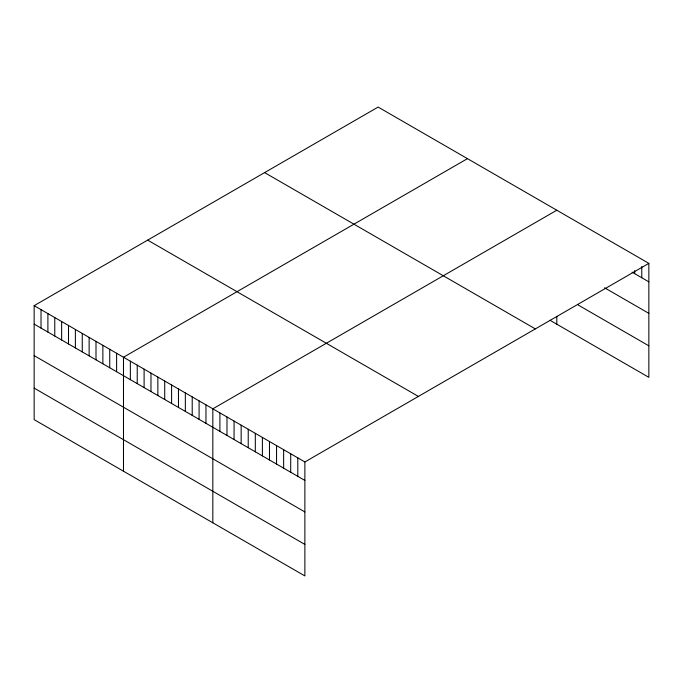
<?xml version="1.0" encoding="UTF-8"?>
<svg xmlns="http://www.w3.org/2000/svg" width="683" height="683" viewBox="0 0 683 683"><rect width="100%" height="100%" fill="white"/><g stroke="black" fill="none" stroke-linecap="round" stroke-linejoin="round"><path stroke-width="1.02" d="M34.15 305.66L304.874 461.956L304.874 575.931L34.15 419.635L34.15 305.66L378.126 107.069L648.85 263.365L648.85 377.34L549.935 320.233M467.462 158.644L123.486 357.235L123.486 471.21M556.807 210.219L212.831 408.818L212.831 522.794M304.874 461.956L648.85 263.365M632.031 272.116L648.85 281.831M604.6 287.799L648.85 313.352M578.049 304.942L648.85 345.82M264.611 172.603L535.335 328.899M147.665 240.126L418.389 396.422M34.15 324.118L304.874 480.422M34.15 355.638L304.874 511.943M34.15 388.115L304.874 544.419M641.772 266.455L641.772 277.742M634.686 270.579L634.686 273.652M556.807 316.323L556.807 324.203M297.797 457.875L297.797 476.333M290.71 453.785L290.71 472.243M283.633 449.696L283.633 468.154M276.555 445.606L276.555 464.073M269.469 441.517L269.469 459.983M262.392 437.427L262.392 455.894M255.314 433.346L255.314 451.805M248.228 429.257L248.228 447.715M241.15 425.168L241.15 443.634M234.073 421.078L234.073 439.545M226.987 416.989L226.987 435.455M219.909 412.908L219.909 431.366M205.959 404.848L205.959 423.315M199.086 400.878L199.086 419.345M192.213 396.917L192.213 415.375M185.341 392.947L185.341 411.405M178.468 388.977L178.468 407.444M171.595 385.007L171.595 403.474M164.723 381.046L164.723 399.504M157.85 377.076L157.85 395.534M150.977 373.106L150.977 391.572M144.104 369.136L144.104 387.603M137.232 365.174L137.232 383.633M130.359 361.205L130.359 379.671M116.614 353.273L116.614 371.731M109.741 349.303L109.741 367.761M102.868 345.333L102.868 363.8M95.996 341.363L95.996 359.83M89.132 337.402L89.132 355.86M82.259 333.432L82.259 351.89M75.386 329.462L75.386 347.929M68.513 325.492L68.513 343.959M61.641 321.531L61.641 339.989M54.768 317.561L54.768 336.027M47.895 313.591L47.895 332.058M41.023 309.63L41.023 328.088"/></g></svg>
